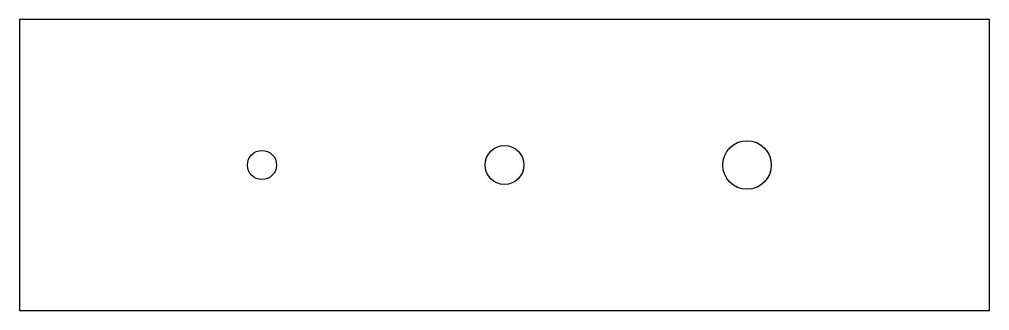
# Model space of a CAD drawing. Header units: millimetres. Extents: x 0 to 100, y 0 to 30.
import ezdxf

# ---------------------------------------------------------------- set-up
doc = ezdxf.new("R2010")
doc.units = ezdxf.units.MM

msp = doc.modelspace()

# ---------------------------------------------------------------- linework, layer by layer
at = {"layer": 'TEST_CUT'}
msp.add_lwpolyline([(0, 0), (100, 0), (100, 30), (0, 30)], close=True, dxfattribs=at)
for centre, radius in [((50, 15), 2), ((75, 15), 2.5), ((25, 15), 1.5)]:
    msp.add_circle(centre, radius, dxfattribs=at)

doc.saveas('drawing.dxf')
